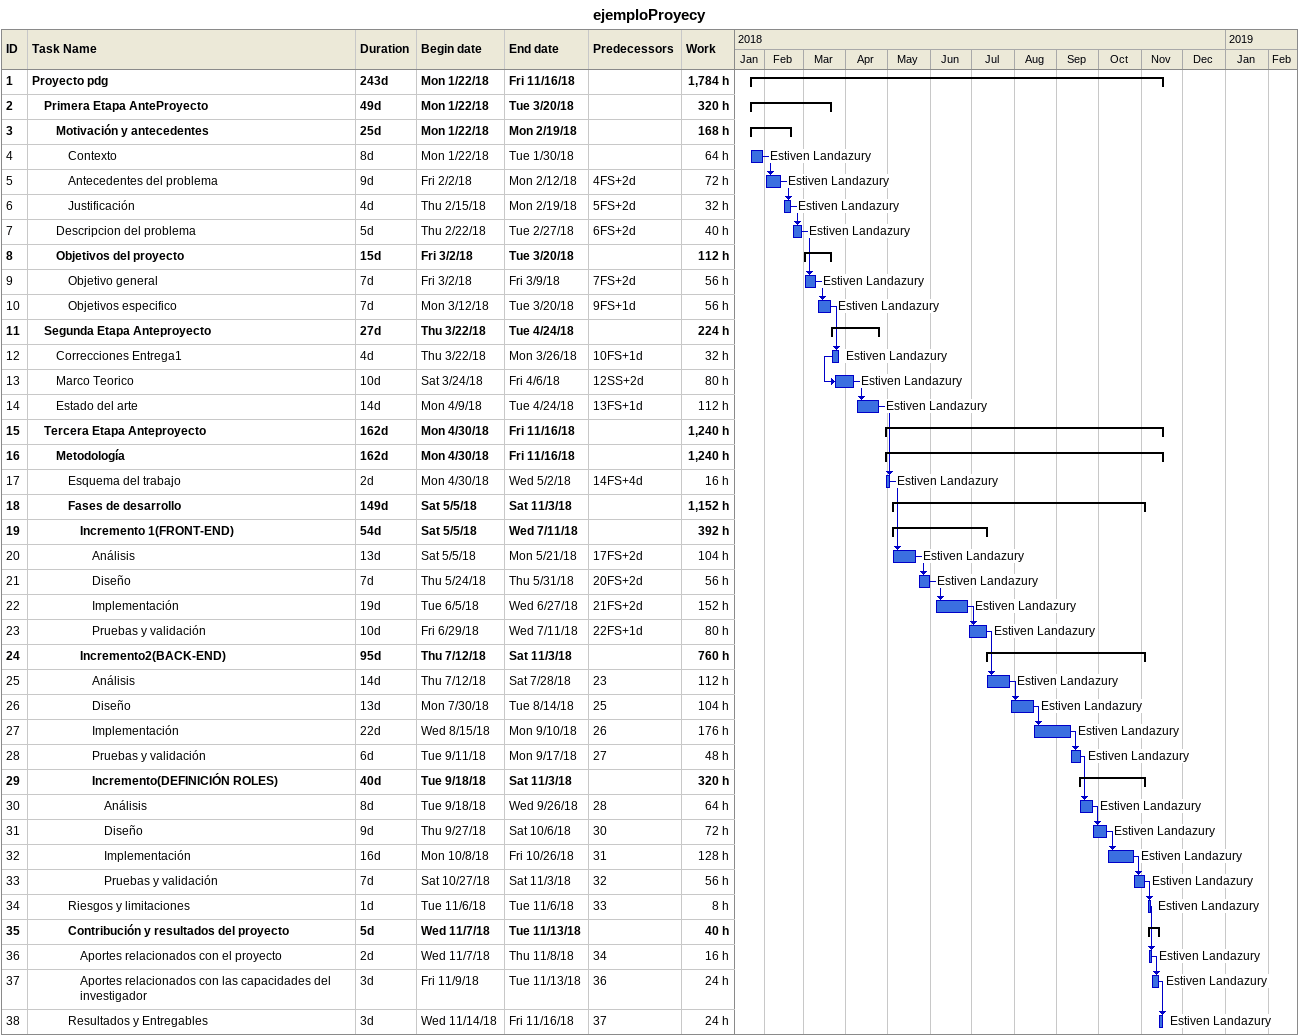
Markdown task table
ejemploProyecy

| ID | Level | Task | Duration | Start | Finish | Predecessors | Resources | Work (h) |
|---|---|---|---|---|---|---|---|---|
| 1 | 1 | **Proyecto pdg** | 243d | 2018-01-22 | 2018-11-16 |  |  | 1784 |
| 2 | 2 | **Primera Etapa AnteProyecto** | 49d | 2018-01-22 | 2018-03-20 |  |  | 320 |
| 3 | 3 | **Motivación y antecedentes** | 25d | 2018-01-22 | 2018-02-19 |  |  | 168 |
| 4 | 4 | Contexto | 8d | 2018-01-22 | 2018-01-30 |  | Estiven Landazury | 64 |
| 5 | 4 | Antecedentes del problema | 9d | 2018-02-02 | 2018-02-12 | 4FS+2d | Estiven Landazury | 72 |
| 6 | 4 | Justificación | 4d | 2018-02-15 | 2018-02-19 | 5FS+2d | Estiven Landazury | 32 |
| 7 | 3 | Descripcion del problema | 5d | 2018-02-22 | 2018-02-27 | 6FS+2d | Estiven Landazury | 40 |
| 8 | 3 | **Objetivos del proyecto** | 15d | 2018-03-02 | 2018-03-20 |  |  | 112 |
| 9 | 4 | Objetivo general | 7d | 2018-03-02 | 2018-03-09 | 7FS+2d | Estiven Landazury | 56 |
| 10 | 4 | Objetivos especifico | 7d | 2018-03-12 | 2018-03-20 | 9FS+1d | Estiven Landazury | 56 |
| 11 | 2 | **Segunda Etapa Anteproyecto** | 27d | 2018-03-22 | 2018-04-24 |  |  | 224 |
| 12 | 3 | Correcciones Entrega1 | 4d | 2018-03-22 | 2018-03-26 | 10FS+1d | Estiven Landazury | 32 |
| 13 | 3 | Marco Teorico | 10d | 2018-03-24 | 2018-04-06 | 12SS+2d | Estiven Landazury | 80 |
| 14 | 3 | Estado del arte | 14d | 2018-04-09 | 2018-04-24 | 13FS+1d | Estiven Landazury | 112 |
| 15 | 2 | **Tercera Etapa Anteproyecto** | 162d | 2018-04-30 | 2018-11-16 |  |  | 1240 |
| 16 | 3 | **Metodología** | 162d | 2018-04-30 | 2018-11-16 |  |  | 1240 |
| 17 | 4 | Esquema del trabajo | 2d | 2018-04-30 | 2018-05-02 | 14FS+4d | Estiven Landazury | 16 |
| 18 | 4 | **Fases de desarrollo** | 149d | 2018-05-05 | 2018-11-03 |  |  | 1152 |
| 19 | 5 | **Incremento 1(FRONT-END)** | 54d | 2018-05-05 | 2018-07-11 |  |  | 392 |
| 20 | 6 | Análisis | 13d | 2018-05-05 | 2018-05-21 | 17FS+2d | Estiven Landazury | 104 |
| 21 | 6 | Diseño | 7d | 2018-05-24 | 2018-05-31 | 20FS+2d | Estiven Landazury | 56 |
| 22 | 6 | Implementación | 19d | 2018-06-05 | 2018-06-27 | 21FS+2d | Estiven Landazury | 152 |
| 23 | 6 | Pruebas y validación | 10d | 2018-06-29 | 2018-07-11 | 22FS+1d | Estiven Landazury | 80 |
| 24 | 5 | **Incremento2(BACK-END)** | 95d | 2018-07-12 | 2018-11-03 |  |  | 760 |
| 25 | 6 | Análisis | 14d | 2018-07-12 | 2018-07-28 | 23 | Estiven Landazury | 112 |
| 26 | 6 | Diseño | 13d | 2018-07-30 | 2018-08-14 | 25 | Estiven Landazury | 104 |
| 27 | 6 | Implementación | 22d | 2018-08-15 | 2018-09-10 | 26 | Estiven Landazury | 176 |
| 28 | 6 | Pruebas y validación | 6d | 2018-09-11 | 2018-09-17 | 27 | Estiven Landazury | 48 |
| 29 | 6 | **Incremento(DEFINICIÓN ROLES)** | 40d | 2018-09-18 | 2018-11-03 |  |  | 320 |
| 30 | 7 | Análisis | 8d | 2018-09-18 | 2018-09-26 | 28 | Estiven Landazury | 64 |
| 31 | 7 | Diseño | 9d | 2018-09-27 | 2018-10-06 | 30 | Estiven Landazury | 72 |
| 32 | 7 | Implementación | 16d | 2018-10-08 | 2018-10-26 | 31 | Estiven Landazury | 128 |
| 33 | 7 | Pruebas y validación | 7d | 2018-10-27 | 2018-11-03 | 32 | Estiven Landazury | 56 |
| 34 | 4 | Riesgos y limitaciones | 1d | 2018-11-06 | 2018-11-06 | 33 | Estiven Landazury | 8 |
| 35 | 4 | **Contribución y resultados del proyecto** | 5d | 2018-11-07 | 2018-11-13 |  |  | 40 |
| 36 | 5 | Aportes relacionados con el proyecto | 2d | 2018-11-07 | 2018-11-08 | 34 | Estiven Landazury | 16 |
| 37 | 5 | Aportes relacionados con las capacidades del investigador | 3d | 2018-11-09 | 2018-11-13 | 36 | Estiven Landazury | 24 |
| 38 | 4 | Resultados y Entregables | 3d | 2018-11-14 | 2018-11-16 | 37 | Estiven Landazury | 24 |
